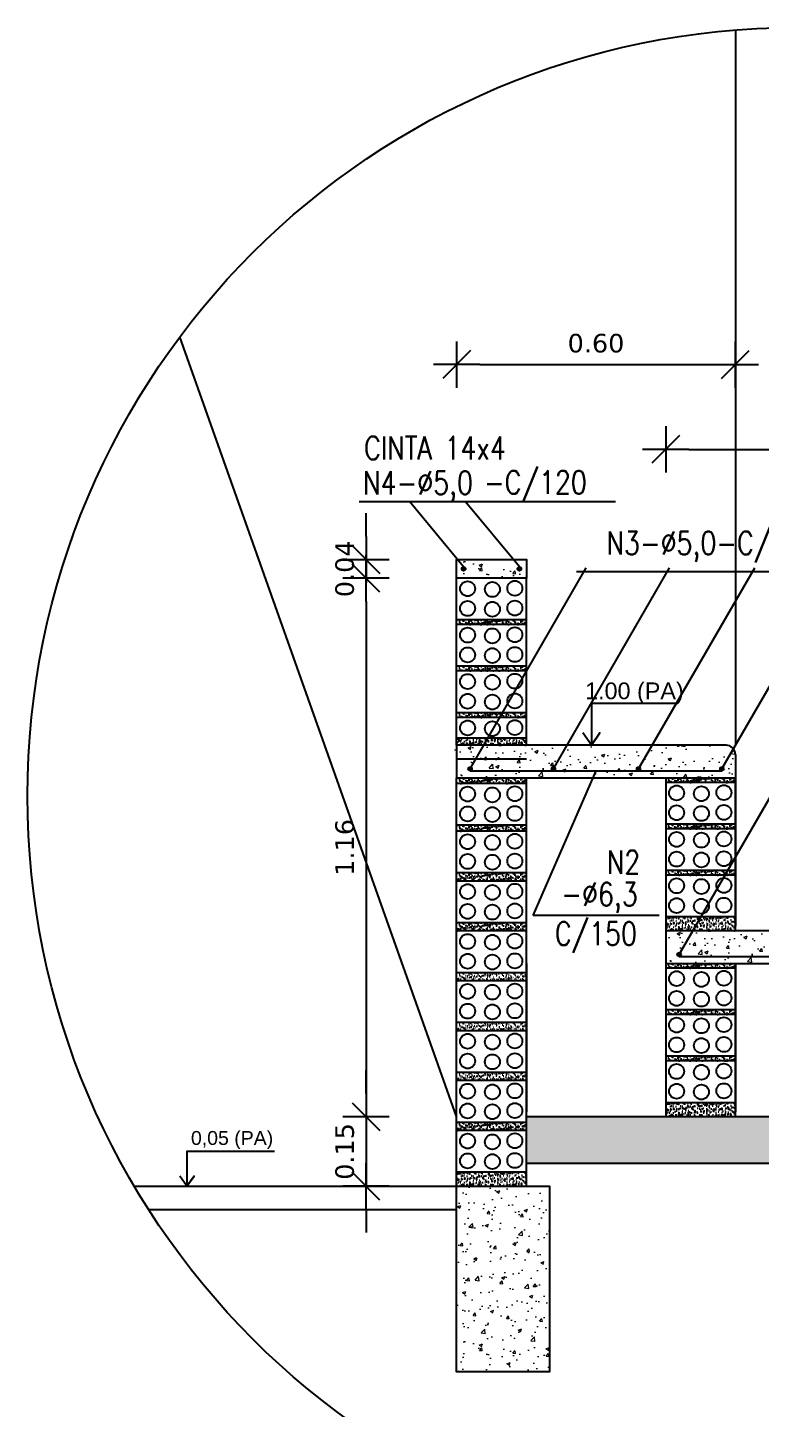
# Model space of a CAD drawing. Extents: x 25 to 1028, y -81 to 176.
# Drawn here: x 860.652 to 862.227, y 152.407 to 155.38 of the extents above; entities that cross this region are included whole.
import ezdxf
from ezdxf.enums import TextEntityAlignment as Align

# ---------------------------------------------------------------- set-up
doc = ezdxf.new("R2010")
doc.units = 0
doc.header["$LTSCALE"] = 0.3
doc.header["$PDSIZE"] = 0.1
doc.layers.get('0').update_dxf_attribs({"linetype": 'CONTINUOUS'})
doc.layers.get('Defpoints').update_dxf_attribs({"linetype": 'CONTINUOUS'})
for name, color, linetype in [('ARQ-CTA-1_025', 1, 'CONTINUOUS'), ('ARQ_REBOCO', 4, 'CONTINUOUS'), ('AÇO', 2, 'CONTINUOUS'), ('Blocos', 5, 'CONTINUOUS'), ('FORMA', 6, 'CONTINUOUS'), ('HACHURA', 1, 'CONTINUOUS'), ('Nivel', 2, 'CONTINUOUS'), ('PAREDE', 4, 'CONTINUOUS'), ('texto2', 3, 'CONTINUOUS'), ('VISTA2', 3, 'CONTINUOUS')]:
    doc.layers.add(name, color=color, linetype=linetype)
doc.layers.add('futsal', color=8, linetype='CONTINUOUS', lineweight=5)
doc.layers.add('HAT', color=8, linetype='CONTINUOUS', lineweight=15)
doc.styles.add('Arial', font='arial.ttf')
doc.styles.add('dls1', font='romans.shx')
doc.styles.add('FNDE Texto Cota 0025', font='verdana.ttf', dxfattribs={"height": 0.04})
doc.dimstyles.new('FNDE 1-0025', dxfattribs={"dimscale": 5, "dimtxt": 0.04, "dimasz": 0.01, "dimexe": 0.15, "dimexo": 0.15, "dimgap": 0.005, "dimtad": 1, "dimzin": 1, "dimdsep": 46, "dimtxsty": 'FNDE Texto Cota 0025', "dimblk": 'tic', "dimcen": 0.015, "dimdle": 0.15, "dimse1": 1, "dimse2": 1, "dimclrd": 251, "dimclre": 251, "dimclrt": 256, "dimaunit": 1, "dimadec": 3, "dimazin": 0, "dimtfac": 1, "dimtix": 1, "dimtmove": 2, "dimatfit": 3, "dimfxl": 0.15, "dimtvp": 1, "dimtolj": 1, "dimtzin": 0, "dimarcsym": 0})

# ---------------------------------------------------------------- blocks, each defined once
blk = doc.blocks.new('tic')
blk.add_line((-0.6, -0.6), (0.6, 0.6))
at = {"color": 251}
for p, q in [((0, -1), (0, 1)), ((-1, 0), (1, 0))]:
    blk.add_line(p, q, dxfattribs=at)
blk = doc.blocks.new('*D1097')
at = {"layer": 'ARQ-CTA-1_025', "color": 251, "lineweight": -2}
blk.add_line((861.3801, 154.1436), (861.3801, 153.0836), dxfattribs=at)
at = {"layer": 'Defpoints', "color": 0}
for p in [(861.5751, 154.1936), (861.3801, 153.0336), (861.5514, 153.0336)]:
    blk.add_point(p, dxfattribs=at)
at = {"layer": 'ARQ-CTA-1_025', "color": 251, "lineweight": -2, "xscale": 0.05, "yscale": 0.05, "zscale": 0.05}
for p, rotation in [((861.3801, 154.1936), 90), ((861.3801, 153.0336), 270)]:
    blk.add_blockref('tic', p, dxfattribs=dict(at, rotation=rotation))
at = {"layer": 'ARQ-CTA-1_025', "insert": (861.3343, 153.6136), "char_height": 0.04, "attachment_point": 5, "rotation": 90, "style": 'FNDE Texto Cota 0025'}
blk.add_mtext('\\A1;1.16', dxfattribs=at)
blk = doc.blocks.new('*D1105')
at = {"layer": 'ARQ-CTA-1_025', "color": 251, "lineweight": -2}
blk.add_line((863.4249, 153.7136), (863.4249, 153.4836), dxfattribs=at)
at = {"layer": 'Defpoints', "color": 0}
for p in [(862.1751, 153.7636), (862.9551, 153.4336), (863.4249, 153.4336)]:
    blk.add_point(p, dxfattribs=at)
at = {"layer": 'ARQ-CTA-1_025', "color": 251, "lineweight": -2, "xscale": 0.05, "yscale": 0.05, "zscale": 0.05}
for p, rotation in [((863.4249, 153.7636), 90), ((863.4249, 153.4336), 270)]:
    blk.add_blockref('tic', p, dxfattribs=dict(at, rotation=rotation))
at = {"layer": 'ARQ-CTA-1_025', "insert": (863.3791, 153.5986), "char_height": 0.04, "attachment_point": 5, "rotation": 90, "style": 'FNDE Texto Cota 0025'}
blk.add_mtext('\\A1;0.33', dxfattribs=at)
blk = doc.blocks.new('*D1106')
at = {"layer": 'ARQ-CTA-1_025', "color": 251, "lineweight": -2}
for p, q in [((863.4249, 153.8836), (863.4249, 153.9336)), ((863.4249, 153.7636), (863.4249, 153.8336)), ((863.4249, 153.7136), (863.4249, 153.6636))]:
    blk.add_line(p, q, dxfattribs=at)
at = {"layer": 'Defpoints', "color": 0}
for p in [(862.1551, 153.8336), (863.4249, 153.8336), (862.1751, 153.7636)]:
    blk.add_point(p, dxfattribs=at)
at = {"layer": 'ARQ-CTA-1_025', "color": 251, "lineweight": -2, "xscale": 0.05, "yscale": 0.05, "zscale": 0.05}
for p, rotation in [((863.4249, 153.8336), 270), ((863.4249, 153.7636), 90)]:
    blk.add_blockref('tic', p, dxfattribs=dict(at, rotation=rotation))
at = {"layer": 'ARQ-CTA-1_025', "insert": (863.3791, 153.7986), "char_height": 0.04, "attachment_point": 5, "rotation": 90, "style": 'FNDE Texto Cota 0025'}
blk.add_mtext('\\A1;0.07', dxfattribs=at)
blk = doc.blocks.new('*D1107')
at = {"layer": 'ARQ-CTA-1_025', "color": 251, "lineweight": -2}
for p, q in [((861.3801, 153.0836), (861.3801, 153.1336)), ((861.3801, 153.0336), (861.3801, 152.8836)), ((861.3801, 152.8336), (861.3801, 152.7836))]:
    blk.add_line(p, q, dxfattribs=at)
at = {"layer": 'Defpoints', "color": 0}
for p in [(861.5514, 153.0336), (861.3801, 152.8836), (861.5751, 152.8836)]:
    blk.add_point(p, dxfattribs=at)
at = {"layer": 'ARQ-CTA-1_025', "color": 251, "lineweight": -2, "xscale": 0.05, "yscale": 0.05, "zscale": 0.05}
for p, rotation in [((861.3801, 153.0336), 270), ((861.3801, 152.8836), 90)]:
    blk.add_blockref('tic', p, dxfattribs=dict(at, rotation=rotation))
at = {"layer": 'ARQ-CTA-1_025', "insert": (861.3343, 152.9586), "char_height": 0.04, "attachment_point": 5, "rotation": 90, "style": 'FNDE Texto Cota 0025'}
blk.add_mtext('\\A1;0.15', dxfattribs=at)
blk = doc.blocks.new('*D1108')
at = {"layer": 'ARQ-CTA-1_025', "color": 251, "lineweight": -2}
for p, q in [((861.3801, 154.2836), (861.3801, 154.3336)), ((861.3801, 154.1936), (861.3801, 154.2336)), ((861.3801, 154.1436), (861.3801, 154.0936))]:
    blk.add_line(p, q, dxfattribs=at)
at = {"layer": 'Defpoints', "color": 0}
for p in [(861.3801, 154.2336), (861.5751, 154.2336), (861.5751, 154.1936)]:
    blk.add_point(p, dxfattribs=at)
at = {"layer": 'ARQ-CTA-1_025', "color": 251, "lineweight": -2, "xscale": 0.05, "yscale": 0.05, "zscale": 0.05}
for p, rotation in [((861.3801, 154.2336), 270), ((861.3801, 154.1936), 90)]:
    blk.add_blockref('tic', p, dxfattribs=dict(at, rotation=rotation))
at = {"layer": 'ARQ-CTA-1_025', "insert": (861.3343, 154.2136), "char_height": 0.04, "attachment_point": 5, "rotation": 90, "style": 'FNDE Texto Cota 0025'}
blk.add_mtext('\\A1;0.04', dxfattribs=at)
blk = doc.blocks.new('*D1109')
at = {"layer": 'ARQ-CTA-1_025', "color": 251, "lineweight": -2}
blk.add_line((863.4249, 153.0836), (863.4249, 153.3136), dxfattribs=at)
at = {"layer": 'Defpoints', "color": 0}
for p in [(861.7204, 153.3636), (863.4249, 153.3636), (863.264, 153.0336)]:
    blk.add_point(p, dxfattribs=at)
at = {"layer": 'ARQ-CTA-1_025', "color": 251, "lineweight": -2, "xscale": 0.05, "yscale": 0.05, "zscale": 0.05}
for p, rotation in [((863.4249, 153.3636), 90), ((863.4249, 153.0336), 270)]:
    blk.add_blockref('tic', p, dxfattribs=dict(at, rotation=rotation))
at = {"layer": 'ARQ-CTA-1_025', "insert": (863.3791, 153.1986), "char_height": 0.04, "attachment_point": 5, "rotation": 90, "style": 'FNDE Texto Cota 0025'}
blk.add_mtext('\\A1;0.33', dxfattribs=at)
blk = doc.blocks.new('*D1110')
at = {"layer": 'ARQ-CTA-1_025', "color": 251, "lineweight": -2}
for p, q in [((863.4249, 153.4836), (863.4249, 153.5336)), ((863.4249, 153.3636), (863.4249, 153.4336)), ((863.4249, 153.3136), (863.4249, 153.2636))]:
    blk.add_line(p, q, dxfattribs=at)
at = {"layer": 'Defpoints', "color": 0}
for p in [(861.7204, 153.4336), (863.4249, 153.4336), (861.7204, 153.3636)]:
    blk.add_point(p, dxfattribs=at)
at = {"layer": 'ARQ-CTA-1_025', "color": 251, "lineweight": -2, "xscale": 0.05, "yscale": 0.05, "zscale": 0.05}
for p, rotation in [((863.4249, 153.4336), 270), ((863.4249, 153.3636), 90)]:
    blk.add_blockref('tic', p, dxfattribs=dict(at, rotation=rotation))
at = {"layer": 'ARQ-CTA-1_025', "insert": (863.3791, 153.3986), "char_height": 0.04, "attachment_point": 5, "rotation": 90, "style": 'FNDE Texto Cota 0025'}
blk.add_mtext('\\A1;0.07', dxfattribs=at)
blk = doc.blocks.new('*D1118')
at = {"layer": 'ARQ-CTA-1_025', "color": 251, "lineweight": -2}
blk.add_line((861.6251, 154.6536), (862.1251, 154.6536), dxfattribs=at)
at = {"layer": 'Defpoints', "color": 0}
for p in [(862.1751, 154.6536), (861.5751, 153.8336), (862.1751, 153.8336)]:
    blk.add_point(p, dxfattribs=at)
at = {"layer": 'ARQ-CTA-1_025', "color": 251, "lineweight": -2, "xscale": 0.05, "yscale": 0.05, "zscale": 0.05, "rotation": 180}
blk.add_blockref('tic', (861.5751, 154.6536), dxfattribs=at)
at = {"layer": 'ARQ-CTA-1_025', "color": 251, "lineweight": -2, "xscale": 0.05, "yscale": 0.05, "zscale": 0.05}
blk.add_blockref('tic', (862.1751, 154.6536), dxfattribs=at)
at = {"layer": 'ARQ-CTA-1_025', "insert": (861.8751, 154.6994), "char_height": 0.04, "attachment_point": 5, "style": 'FNDE Texto Cota 0025'}
blk.add_mtext('\\A1;0.60', dxfattribs=at)
blk = doc.blocks.new('*D1119')
at = {"layer": 'ARQ-CTA-1_025', "color": 251, "lineweight": -2}
blk.add_line((862.0751, 154.4709), (862.9251, 154.4709), dxfattribs=at)
at = {"layer": 'Defpoints', "color": 0}
for p in [(862.9751, 154.4709), (862.0251, 153.8742), (862.9751, 153.8642)]:
    blk.add_point(p, dxfattribs=at)
at = {"layer": 'ARQ-CTA-1_025', "color": 251, "lineweight": -2, "xscale": 0.05, "yscale": 0.05, "zscale": 0.05, "rotation": 180}
blk.add_blockref('tic', (862.0251, 154.4709), dxfattribs=at)
at = {"layer": 'ARQ-CTA-1_025', "color": 251, "lineweight": -2, "xscale": 0.05, "yscale": 0.05, "zscale": 0.05}
blk.add_blockref('tic', (862.9751, 154.4709), dxfattribs=at)
at = {"layer": 'ARQ-CTA-1_025', "insert": (862.5001, 154.5168), "char_height": 0.04, "attachment_point": 5, "style": 'FNDE Texto Cota 0025'}
blk.add_mtext('\\A1;0.95', dxfattribs=at)

msp = doc.modelspace()

# ---------------------------------------------------------------- hatches: boundary and pattern name
at = {"layer": 'AÇO'}
for points in [[(861.58614984, 154.21361653, 1), (861.59414984, 154.21361653, 1)], [(861.71414984, 154.21361653, -1), (861.70614984, 154.21361653, -1)], [(861.60014984, 153.78270333, 1), (861.60814984, 153.78270333, 1)], [(861.77948317, 153.78270333, 1), (861.78748317, 153.78270333, 1)], [(861.96281651, 153.78259292, 1), (861.97081651, 153.78259292, 1)], [(862.14214984, 153.78270333, 1), (862.15014984, 153.78270333, 1)], [(862.05014984, 153.38270333, 1), (862.05814984, 153.38270333, 1)]]:
    msp.add_hatch(color=3, dxfattribs=at).paths.add_polyline_path(points)
at = {"layer": 'FORMA'}
h = msp.add_hatch(dxfattribs=at)
h.set_pattern_fill('AR-SAND', color=1, scale=0.005, style=0)
h.set_pattern_definition([(37.5, (913.6180086, 116.175302), (-0.0003149668, 0.0096341188), [0, -0.0076, 0, -0.0085, 0, -0.008125]), (7.5, (913.618009, 116.175302), (0.0088488835, 0.0141107303), [0, -0.0041, 0, -0.00685, 0, -0.002625]), (327.5, (913.611859, 116.175302), (0.0155707093, 2.82953e-05), [0, -0.0025, 0, -0.009, 0, -0.01175]), (317.5, (913.611859, 116.175302), (0.015030633, 0.0043883778), [0, -0.00125, 0, -0.0059, 0, -0.00675])])
h.paths.add_polyline_path([(861.72514984, 154.10361653), (861.57514984, 154.10361653), (861.57514984, 154.09361653), (861.72514984, 154.09361653)])
h = msp.add_hatch(dxfattribs=at)
h.set_pattern_fill('AR-SAND', color=1, scale=0.005, style=0)
h.set_pattern_definition([(37.5, (913.6180086, 116.075302), (-0.0003149668, 0.0096341188), [0, -0.0076, 0, -0.0085, 0, -0.008125]), (7.5, (913.618009, 116.075302), (0.0088488835, 0.0141107303), [0, -0.0041, 0, -0.00685, 0, -0.002625]), (327.5, (913.611859, 116.075302), (0.0155707093, 2.82953e-05), [0, -0.0025, 0, -0.009, 0, -0.01175]), (317.5, (913.611859, 116.075302), (0.015030633, 0.0043883778), [0, -0.00125, 0, -0.0059, 0, -0.00675])])
h.paths.add_polyline_path([(861.72514984, 154.00361653), (861.57514984, 154.00361653), (861.57514984, 153.99361653), (861.72514984, 153.99361653)])
h = msp.add_hatch(dxfattribs=at)
h.set_pattern_fill('AR-SAND', color=1, scale=0.005, style=0)
h.set_pattern_definition([(37.5, (913.6180086, 115.975302), (-0.0003149668, 0.0096341188), [0, -0.0076, 0, -0.0085, 0, -0.008125]), (7.5, (913.618009, 115.975302), (0.0088488835, 0.0141107303), [0, -0.0041, 0, -0.00685, 0, -0.002625]), (327.5, (913.611859, 115.975302), (0.0155707093, 2.82953e-05), [0, -0.0025, 0, -0.009, 0, -0.01175]), (317.5, (913.611859, 115.975302), (0.015030633, 0.0043883778), [0, -0.00125, 0, -0.0059, 0, -0.00675])])
h.paths.add_polyline_path([(861.72514984, 153.90361653), (861.57514984, 153.90361653), (861.57514984, 153.89361653), (861.72514984, 153.89361653)])
h = msp.add_hatch(dxfattribs=at)
h.set_pattern_fill('AR-SAND', color=1, scale=0.005, style=0)
h.set_pattern_definition([(37.5, (913.6180086, 116.010302), (-0.0003149668, 0.0096341188), [0, -0.0076, 0, -0.0085, 0, -0.008125]), (7.5, (913.618009, 116.010302), (0.0088488835, 0.0141107303), [0, -0.0041, 0, -0.00685, 0, -0.002625]), (327.5, (913.611859, 116.010302), (0.0155707093, 2.82953e-05), [0, -0.0025, 0, -0.009, 0, -0.01175]), (317.5, (913.611859, 116.010302), (0.015030633, 0.0043883778), [0, -0.00125, 0, -0.0059, 0, -0.00675])])
h.paths.add_polyline_path([(861.72514984, 153.83361653), (861.72514984, 153.84953687), (861.57514984, 153.84953687), (861.57514984, 153.83361653)])
h = msp.add_hatch(dxfattribs=at)
h.set_pattern_fill('AR-SAND', color=1, scale=0.005, style=0)
h.set_pattern_definition([(37.5, (913.6180086, 115.835302), (-0.0003149668, 0.0096341188), [0, -0.0076, 0, -0.0085, 0, -0.008125]), (7.5, (913.618009, 115.835302), (0.0088488835, 0.0141107303), [0, -0.0041, 0, -0.00685, 0, -0.002625]), (327.5, (913.611859, 115.835302), (0.0155707093, 2.82953e-05), [0, -0.0025, 0, -0.009, 0, -0.01175]), (317.5, (913.611859, 115.835302), (0.015030633, 0.0043883778), [0, -0.00125, 0, -0.0059, 0, -0.00675])])
h.paths.add_polyline_path([(861.57514984, 153.76361653), (861.57514984, 153.75111653), (861.72514984, 153.75111653), (861.72514984, 153.76361653)])
h = msp.add_hatch(dxfattribs=at)
h.set_pattern_fill('AR-SAND', color=1, scale=0.005, style=0)
h.set_pattern_definition([(37.5, (914.0680086, 115.835302), (-0.0003149668, 0.0096341188), [0, -0.0076, 0, -0.0085, 0, -0.008125]), (7.5, (914.068009, 115.835302), (0.0088488835, 0.0141107303), [0, -0.0041, 0, -0.00685, 0, -0.002625]), (327.5, (914.061859, 115.835302), (0.0155707093, 2.82953e-05), [0, -0.0025, 0, -0.009, 0, -0.01175]), (317.5, (914.061859, 115.835302), (0.015030633, 0.0043883778), [0, -0.00125, 0, -0.0059, 0, -0.00675])])
h.paths.add_polyline_path([(862.17514984, 153.76361653), (862.02514984, 153.76361653), (862.02514984, 153.75361653), (862.17514984, 153.75361653)])
h = msp.add_hatch(dxfattribs=at)
h.set_pattern_fill('AR-SAND', color=1, scale=0.005, style=0)
h.set_pattern_definition([(37.5, (913.6180086, 115.732802), (-0.0003149668, 0.0096341188), [0, -0.0076, 0, -0.0085, 0, -0.008125]), (7.5, (913.618009, 115.732802), (0.0088488835, 0.0141107303), [0, -0.0041, 0, -0.00685, 0, -0.002625]), (327.5, (913.611859, 115.732802), (0.0155707093, 2.82953e-05), [0, -0.0025, 0, -0.009, 0, -0.01175]), (317.5, (913.611859, 115.732802), (0.015030633, 0.0043883778), [0, -0.00125, 0, -0.0059, 0, -0.00675])])
h.paths.add_polyline_path([(861.57514984, 153.66111653), (861.57514984, 153.64861653), (861.72514984, 153.64861653), (861.72514984, 153.66111653)])
h = msp.add_hatch(dxfattribs=at)
h.set_pattern_fill('AR-SAND', color=1, scale=0.005, style=0)
h.set_pattern_definition([(37.5, (914.0680086, 115.735302), (-0.0003149668, 0.0096341188), [0, -0.0076, 0, -0.0085, 0, -0.008125]), (7.5, (914.068009, 115.735302), (0.0088488835, 0.0141107303), [0, -0.0041, 0, -0.00685, 0, -0.002625]), (327.5, (914.061859, 115.735302), (0.0155707093, 2.82953e-05), [0, -0.0025, 0, -0.009, 0, -0.01175]), (317.5, (914.061859, 115.735302), (0.015030633, 0.0043883778), [0, -0.00125, 0, -0.0059, 0, -0.00675])])
h.paths.add_polyline_path([(862.17514984, 153.66361653), (862.02514984, 153.66361653), (862.02514984, 153.65361653), (862.17514984, 153.65361653)])
h = msp.add_hatch(dxfattribs=at)
h.set_pattern_fill('AR-SAND', color=1, scale=0.005, style=0)
h.set_pattern_definition([(37.5, (913.6180086, 115.630302), (-0.0003149668, 0.0096341188), [0, -0.0076, 0, -0.0085, 0, -0.008125]), (7.5, (913.618009, 115.630302), (0.0088488835, 0.0141107303), [0, -0.0041, 0, -0.00685, 0, -0.002625]), (327.5, (913.611859, 115.630302), (0.0155707093, 2.82953e-05), [0, -0.0025, 0, -0.009, 0, -0.01175]), (317.5, (913.611859, 115.630302), (0.015030633, 0.0043883778), [0, -0.00125, 0, -0.0059, 0, -0.00675])])
h.paths.add_polyline_path([(861.57514984, 153.55861653), (861.57514984, 153.54111653), (861.72514984, 153.54111653), (861.72514984, 153.55861653)])
h = msp.add_hatch(dxfattribs=at)
h.set_pattern_fill('AR-SAND', color=1, scale=0.005, style=0)
h.set_pattern_definition([(37.5, (914.0680086, 115.635302), (-0.0003149668, 0.0096341188), [0, -0.0076, 0, -0.0085, 0, -0.008125]), (7.5, (914.068009, 115.635302), (0.0088488835, 0.0141107303), [0, -0.0041, 0, -0.00685, 0, -0.002625]), (327.5, (914.061859, 115.635302), (0.0155707093, 2.82953e-05), [0, -0.0025, 0, -0.009, 0, -0.01175]), (317.5, (914.061859, 115.635302), (0.015030633, 0.0043883778), [0, -0.00125, 0, -0.0059, 0, -0.00675])])
h.paths.add_polyline_path([(862.02514984, 153.56361653), (862.02514984, 153.55361653), (862.17514984, 153.55361653), (862.17514984, 153.56361653)])
h = msp.add_hatch(dxfattribs=at)
h.set_pattern_fill('AR-SAND', color=1, scale=0.005, style=0)
h.set_pattern_definition([(37.5, (913.6180086, 115.522802), (-0.0003149668, 0.0096341188), [0, -0.0076, 0, -0.0085, 0, -0.008125]), (7.5, (913.618009, 115.522802), (0.0088488835, 0.0141107303), [0, -0.0041, 0, -0.00685, 0, -0.002625]), (327.5, (913.611859, 115.522802), (0.0155707093, 2.82953e-05), [0, -0.0025, 0, -0.009, 0, -0.01175]), (317.5, (913.611859, 115.522802), (0.015030633, 0.0043883778), [0, -0.00125, 0, -0.0059, 0, -0.00675])])
h.paths.add_polyline_path([(861.57514984, 153.45111653), (861.57514984, 153.43361653), (861.72514984, 153.43361653), (861.72514984, 153.45111653)])
h = msp.add_hatch(dxfattribs=at)
h.set_pattern_fill('AR-SAND', color=1, scale=0.005, style=0)
h.set_pattern_definition([(37.5, (914.0680086, 115.610302), (-0.0003149668, 0.0096341188), [0, -0.0076, 0, -0.0085, 0, -0.008125]), (7.5, (914.068009, 115.610302), (0.0088488835, 0.0141107303), [0, -0.0041, 0, -0.00685, 0, -0.002625]), (327.5, (914.061859, 115.610302), (0.0155707093, 2.82953e-05), [0, -0.0025, 0, -0.009, 0, -0.01175]), (317.5, (914.061859, 115.610302), (0.015030633, 0.0043883778), [0, -0.00125, 0, -0.0059, 0, -0.00675])])
h.paths.add_polyline_path([(862.17514984, 153.43361653), (862.17514984, 153.46361653), (862.02514984, 153.46361653), (862.02514984, 153.43361653)])
h = msp.add_hatch(dxfattribs=at)
h.set_pattern_fill('AR-SAND', color=1, scale=0.005, style=0)
h.set_pattern_definition([(37.5, (914.0680086, 115.435302), (-0.0003149668, 0.0096341188), [0, -0.0076, 0, -0.0085, 0, -0.008125]), (7.5, (914.068009, 115.435302), (0.0088488835, 0.0141107303), [0, -0.0041, 0, -0.00685, 0, -0.002625]), (327.5, (914.061859, 115.435302), (0.0155707093, 2.82953e-05), [0, -0.0025, 0, -0.009, 0, -0.01175]), (317.5, (914.061859, 115.435302), (0.015030633, 0.0043883778), [0, -0.00125, 0, -0.0059, 0, -0.00675])])
h.paths.add_polyline_path([(862.17514984, 153.36361653), (862.02514984, 153.36361653), (862.02514984, 153.35361653), (862.17514984, 153.35361653)])
h = msp.add_hatch(dxfattribs=at)
h.set_pattern_fill('AR-SAND', color=1, scale=0.005, style=0)
h.set_pattern_definition([(37.5, (913.6180086, 115.415302), (-0.0003149668, 0.0096341188), [0, -0.0076, 0, -0.0085, 0, -0.008125]), (7.5, (913.618009, 115.415302), (0.0088488835, 0.0141107303), [0, -0.0041, 0, -0.00685, 0, -0.002625]), (327.5, (913.611859, 115.415302), (0.0155707093, 2.82953e-05), [0, -0.0025, 0, -0.009, 0, -0.01175]), (317.5, (913.611859, 115.415302), (0.015030633, 0.0043883778), [0, -0.00125, 0, -0.0059, 0, -0.00675])])
h.paths.add_polyline_path([(861.57514984, 153.34361653), (861.57514984, 153.32611653), (861.72514984, 153.32611653), (861.72514984, 153.34361653)])
h = msp.add_hatch(dxfattribs=at)
h.set_pattern_fill('AR-SAND', color=1, scale=0.005, style=0)
h.set_pattern_definition([(37.5, (914.0680086, 115.335302), (-0.0003149668, 0.0096341188), [0, -0.0076, 0, -0.0085, 0, -0.008125]), (7.5, (914.068009, 115.335302), (0.0088488835, 0.0141107303), [0, -0.0041, 0, -0.00685, 0, -0.002625]), (327.5, (914.061859, 115.335302), (0.0155707093, 2.82953e-05), [0, -0.0025, 0, -0.009, 0, -0.01175]), (317.5, (914.061859, 115.335302), (0.015030633, 0.0043883778), [0, -0.00125, 0, -0.0059, 0, -0.00675])])
h.paths.add_polyline_path([(862.17514984, 153.26361653), (862.02514984, 153.26361653), (862.02514984, 153.25361653), (862.17514984, 153.25361653)])
h = msp.add_hatch(dxfattribs=at)
h.set_pattern_fill('AR-SAND', color=1, scale=0.005, style=0)
h.set_pattern_definition([(37.5, (913.6180086, 115.307802), (-0.0003149668, 0.0096341188), [0, -0.0076, 0, -0.0085, 0, -0.008125]), (7.5, (913.618009, 115.307802), (0.0088488835, 0.0141107303), [0, -0.0041, 0, -0.00685, 0, -0.002625]), (327.5, (913.611859, 115.307802), (0.0155707093, 2.82953e-05), [0, -0.0025, 0, -0.009, 0, -0.01175]), (317.5, (913.611859, 115.307802), (0.015030633, 0.0043883778), [0, -0.00125, 0, -0.0059, 0, -0.00675])])
h.paths.add_polyline_path([(861.57514984, 153.23611653), (861.57514984, 153.21861653), (861.72514984, 153.21861653), (861.72514984, 153.23611653)])
h = msp.add_hatch(dxfattribs=at)
h.set_pattern_fill('AR-SAND', color=1, scale=0.005, style=0)
h.set_pattern_definition([(37.5, (914.0680086, 115.235302), (-0.0003149668, 0.0096341188), [0, -0.0076, 0, -0.0085, 0, -0.008125]), (7.5, (914.068009, 115.235302), (0.0088488835, 0.0141107303), [0, -0.0041, 0, -0.00685, 0, -0.002625]), (327.5, (914.061859, 115.235302), (0.0155707093, 2.82953e-05), [0, -0.0025, 0, -0.009, 0, -0.01175]), (317.5, (914.061859, 115.235302), (0.015030633, 0.0043883778), [0, -0.00125, 0, -0.0059, 0, -0.00675])])
h.paths.add_polyline_path([(862.02514984, 153.16361653), (862.02514984, 153.15361653), (862.17514984, 153.15361653), (862.17514984, 153.16361653)])
h = msp.add_hatch(dxfattribs=at)
h.set_pattern_fill('AR-SAND', color=1, scale=0.005, style=0)
h.set_pattern_definition([(37.5, (913.6180086, 115.200302), (-0.0003149668, 0.0096341188), [0, -0.0076, 0, -0.0085, 0, -0.008125]), (7.5, (913.618009, 115.200302), (0.0088488835, 0.0141107303), [0, -0.0041, 0, -0.00685, 0, -0.002625]), (327.5, (913.611859, 115.200302), (0.0155707093, 2.82953e-05), [0, -0.0025, 0, -0.009, 0, -0.01175]), (317.5, (913.611859, 115.200302), (0.015030633, 0.0043883778), [0, -0.00125, 0, -0.0059, 0, -0.00675])])
h.paths.add_polyline_path([(861.57514984, 153.12861653), (861.57514984, 153.11111653), (861.72514984, 153.11111653), (861.72514984, 153.12861653)])
h = msp.add_hatch(dxfattribs=at)
h.set_pattern_fill('AR-SAND', color=1, scale=0.005, style=0)
h.set_pattern_definition([(37.5, (914.0680086, 115.210302), (-0.0003149668, 0.0096341188), [0, -0.0076, 0, -0.0085, 0, -0.008125]), (7.5, (914.068009, 115.210302), (0.0088488835, 0.0141107303), [0, -0.0041, 0, -0.00685, 0, -0.002625]), (327.5, (914.061859, 115.210302), (0.0155707093, 2.82953e-05), [0, -0.0025, 0, -0.009, 0, -0.01175]), (317.5, (914.061859, 115.210302), (0.015030633, 0.0043883778), [0, -0.00125, 0, -0.0059, 0, -0.00675])])
h.paths.add_polyline_path([(862.17514984, 153.03361653), (862.17514984, 153.06361653), (862.02514984, 153.06361653), (862.02514984, 153.03361653)])
h = msp.add_hatch(dxfattribs=at)
h.set_pattern_fill('AR-SAND', color=1, scale=0.005, style=0)
h.set_pattern_definition([(37.5, (913.6180086, 115.092802), (-0.0003149668, 0.0096341188), [0, -0.0076, 0, -0.0085, 0, -0.008125]), (7.5, (913.618009, 115.092802), (0.0088488835, 0.0141107303), [0, -0.0041, 0, -0.00685, 0, -0.002625]), (327.5, (913.611859, 115.092802), (0.0155707093, 2.82953e-05), [0, -0.0025, 0, -0.009, 0, -0.01175]), (317.5, (913.611859, 115.092802), (0.015030633, 0.0043883778), [0, -0.00125, 0, -0.0059, 0, -0.00675])])
h.paths.add_polyline_path([(861.57514984, 153.02111653), (861.57514984, 153.00361653), (861.72514984, 153.00361653), (861.72514984, 153.02111653)])
h = msp.add_hatch(dxfattribs=at)
h.set_pattern_fill('AR-SAND', color=1, scale=0.005, style=0)
h.set_pattern_definition([(37.5, (913.6180086, 115.060302), (-0.0003149668, 0.0096341188), [0, -0.0076, 0, -0.0085, 0, -0.008125]), (7.5, (913.618009, 115.060302), (0.0088488835, 0.0141107303), [0, -0.0041, 0, -0.00685, 0, -0.002625]), (327.5, (913.611859, 115.060302), (0.0155707093, 2.82953e-05), [0, -0.0025, 0, -0.009, 0, -0.01175]), (317.5, (913.611859, 115.060302), (0.015030633, 0.0043883778), [0, -0.00125, 0, -0.0059, 0, -0.00675])])
h.paths.add_polyline_path([(861.72514984, 152.88361653), (861.72514984, 152.91361653), (861.57514984, 152.91361653), (861.57514984, 152.88361653)])
at = {"layer": 'futsal'}
h = msp.add_hatch(dxfattribs=at)
h.set_pattern_fill('AR-CONC', color=256, scale=0.0009, style=0)
h.set_pattern_definition([(50, (-360.87684, -1182.72475), (0.163966202, -0.014345177), [0.017145, -0.188595]), (355, (-360.87684, -1182.72475), (-0.031718543, 0.171950979), [0.013716, -0.150876]), (100.451, (-360.86318, -1182.72594), (0.132248251, 0.157605019), [0.014571, -0.160281]), (46.1842, (-360.87684, -1182.67903), (0.243971137, -0.037838095), [0.0257175, -0.2828925]), (96.6356, (-360.8565, -1182.68218), (0.21366381, 0.222683), [0.0218565, -0.2404215]), (351.184, (-360.87684, -1182.67903), (0.213664145, 0.222682606), [0.020574, -0.226314]), (21, (-360.85398, -1182.69046), (0.136453392, -0.092038967), [0.017145, -0.188595]), (326, (-360.85398, -1182.69046), (0.055621826, 0.16576917), [0.013716, -0.150876]), (71.4514, (-360.84261, -1182.69813), (0.192074842, 0.073730572), [0.014571, -0.160281]), (37.5, (-360.87684, -1182.724747), (0.002779743, 0.076099535), [0, -0.1490472, 0, -0.153162, 0, -0.1514475]), (7.5, (-360.87684, -1182.72475), (0.0601376963, 0.0901625173), [0, -0.0873252, 0, -0.1456182, 0, -0.0577215]), (327.5, (-360.92782, -1182.724747), (0.1220315357, -0.0051558696), [0, -0.05715, 0, -0.178308, 0, -0.236601]), (317.5, (-360.95068, -1182.72475), (0.133316263, 0.022883842), [0, -0.074295, 0, -0.1184148, 0, -0.168021])])
h.paths.add_polyline_path([(861.62014984, 153.87361653), (861.55514984, 153.87361653), (861.55514984, 153.79361653), (861.62014984, 153.79361653), (861.62014984, 153.80993204), (861.56805149, 153.80993204), (861.56805149, 153.81393204), (861.61269078, 153.81393204, -0.3729442559), (861.60926055, 153.81789126, -1), (861.61726055, 153.81789126, -0.3729442559), (861.61383031, 153.81393204), (861.62014984, 153.81393204)])
at = {"layer": 'HAT'}
h = msp.add_hatch(dxfattribs=at)
h.set_pattern_fill('AR-CONC', color=1, scale=0.01, style=0)
h.set_pattern_definition([(50, (683.39418, 121.55161), (0.071726018, -0.006275213), [0.0075, -0.0825]), (355, (683.39418, 121.55161), (-0.013875133, 0.075219213), [0.006, -0.066]), (100.4514, (683.40016, 121.551084), (0.057850938, 0.068943954), [0.00637402, -0.07011421]), (46.1842, (683.39418, 121.57161), (0.106724105, -0.0165519), [0.01125, -0.12375]), (96.6356, (683.40307, 121.57023), (0.09346627, 0.09741179), [0.00956103, -0.1051713]), (351.1842, (683.39418, 121.57161), (0.093466195, 0.09741186), [0.009, -0.099]), (21, (683.40418, 121.56661), (0.059690705, -0.04026189), [0.0075, -0.0825]), (326, (683.40418, 121.56661), (0.024331533, 0.072515005), [0.006, -0.066]), (71.4514, (683.409155, 121.56325), (0.084022263, 0.03225305), [0.00637402, -0.07011421]), (37.5, (683.39418, 121.551607), (0.0012159855, 0.0332893854), [0, -0.0652, 0, -0.067, 0, -0.06625]), (7.5, (683.39418, 121.551607), (0.026306954, 0.039441171), [0, -0.0382, 0, -0.0637, 0, -0.02525]), (327.5, (683.37188, 121.551607), (0.0533822436, -0.002255487), [0, -0.025, 0, -0.078, 0, -0.1035]), (317.5, (683.36188, 121.551607), (0.058318617, 0.010010498), [0, -0.0325, 0, -0.0518, 0, -0.0735])])
h.paths.add_polyline_path([(861.72514984, 154.23361653), (861.57514984, 154.23361653), (861.57514984, 154.19361653), (861.72514984, 154.19361653)])
h = msp.add_hatch(dxfattribs=at)
h.set_pattern_fill('AR-CONC', color=1, scale=0.01, style=0)
h.set_pattern_definition([(50, (684.14418, 120.19161), (0.071726018, -0.006275213), [0.0075, -0.0825]), (355, (684.14418, 120.19161), (-0.013875133, 0.075219213), [0.006, -0.066]), (100.4514, (684.15016, 120.191084), (0.057850938, 0.068943954), [0.00637402, -0.07011421]), (46.1842, (684.14418, 120.21161), (0.106724105, -0.0165519), [0.01125, -0.12375]), (96.6356, (684.15307, 120.21023), (0.09346627, 0.09741179), [0.00956103, -0.1051713]), (351.1842, (684.14418, 120.21161), (0.093466195, 0.09741186), [0.009, -0.099]), (21, (684.15418, 120.20661), (0.059690705, -0.04026189), [0.0075, -0.0825]), (326, (684.15418, 120.20661), (0.024331533, 0.072515005), [0.006, -0.066]), (71.4514, (684.159155, 120.20325), (0.084022263, 0.03225305), [0.00637402, -0.07011421]), (37.5, (684.14418, 120.191607), (0.0012159855, 0.0332893854), [0, -0.0652, 0, -0.067, 0, -0.06625]), (7.5, (684.14418, 120.191607), (0.026306954, 0.039441171), [0, -0.0382, 0, -0.0637, 0, -0.02525]), (327.5, (684.12188, 120.191607), (0.0533822436, -0.002255487), [0, -0.025, 0, -0.078, 0, -0.1035]), (317.5, (684.11188, 120.191607), (0.058318617, 0.010010498), [0, -0.0325, 0, -0.0518, 0, -0.0735])])
edge = h.paths.add_edge_path()
edge.add_line((862.17514984, 153.76361653), (862.17514984, 153.81361653))
edge.add_arc((862.15514984, 153.81361653), 0.02, 0, 90)
edge.add_line((862.15514984, 153.83361653), (861.57514984, 153.83361653))
edge.add_line((861.57514984, 153.83361653), (861.57514984, 153.76361653))
edge.add_line((861.57514984, 153.76361653), (862.17514984, 153.76361653))
h = msp.add_hatch(dxfattribs=at)
h.set_pattern_fill('AR-CONC', color=1, scale=0.01, style=0)
h.set_pattern_definition([(50, (684.59418, 119.79161), (0.071726018, -0.006275213), [0.0075, -0.0825]), (355, (684.59418, 119.79161), (-0.013875133, 0.075219213), [0.006, -0.066]), (100.4514, (684.60016, 119.791084), (0.057850938, 0.068943954), [0.00637402, -0.07011421]), (46.1842, (684.59418, 119.81161), (0.106724105, -0.0165519), [0.01125, -0.12375]), (96.6356, (684.60307, 119.81023), (0.09346627, 0.09741179), [0.00956103, -0.1051713]), (351.1842, (684.59418, 119.81161), (0.093466195, 0.09741186), [0.009, -0.099]), (21, (684.60418, 119.80661), (0.059690705, -0.04026189), [0.0075, -0.0825]), (326, (684.60418, 119.80661), (0.024331533, 0.072515005), [0.006, -0.066]), (71.4514, (684.609155, 119.80325), (0.084022263, 0.03225305), [0.00637402, -0.07011421]), (37.5, (684.59418, 119.791607), (0.0012159855, 0.0332893854), [0, -0.0652, 0, -0.067, 0, -0.06625]), (7.5, (684.59418, 119.791607), (0.026306954, 0.039441171), [0, -0.0382, 0, -0.0637, 0, -0.02525]), (327.5, (684.57188, 119.791607), (0.0533822436, -0.002255487), [0, -0.025, 0, -0.078, 0, -0.1035]), (317.5, (684.56188, 119.791607), (0.058318617, 0.010010498), [0, -0.0325, 0, -0.0518, 0, -0.0735])])
h.paths.add_polyline_path([(862.02514984, 153.43361653), (862.02514984, 153.36361653), (862.97514984, 153.36361653), (862.97514984, 153.43361653)])
h = msp.add_hatch(dxfattribs=at)
h.set_pattern_fill('AR-CONC', color=1, scale=0.01, style=0)
h.set_pattern_definition([(50, (684.29418, 119.39161), (0.071726018, -0.006275213), [0.0075, -0.0825]), (355, (684.29418, 119.39161), (-0.013875133, 0.075219213), [0.006, -0.066]), (100.4514, (684.30016, 119.391084), (0.057850938, 0.068943954), [0.00637402, -0.07011421]), (46.1842, (684.29418, 119.41161), (0.106724105, -0.0165519), [0.01125, -0.12375]), (96.6356, (684.30307, 119.41023), (0.09346627, 0.09741179), [0.00956103, -0.1051713]), (351.1842, (684.29418, 119.41161), (0.093466195, 0.09741186), [0.009, -0.099]), (21, (684.30418, 119.40661), (0.059690705, -0.04026189), [0.0075, -0.0825]), (326, (684.30418, 119.40661), (0.024331533, 0.072515005), [0.006, -0.066]), (71.4514, (684.309155, 119.40325), (0.084022263, 0.03225305), [0.00637402, -0.07011421]), (37.5, (684.29418, 119.391607), (0.0012159855, 0.0332893854), [0, -0.0652, 0, -0.067, 0, -0.06625]), (7.5, (684.29418, 119.391607), (0.026306954, 0.039441171), [0, -0.0382, 0, -0.0637, 0, -0.02525]), (327.5, (684.27188, 119.391607), (0.0533822436, -0.002255487), [0, -0.025, 0, -0.078, 0, -0.1035]), (317.5, (684.26188, 119.391607), (0.058318617, 0.010010498), [0, -0.0325, 0, -0.0518, 0, -0.0735])])
edge = h.paths.add_edge_path()
edge.add_arc((862.30653643, 153.72453115), 1.65501587, 331.45235071, 335.32522395)
edge.add_line((863.8104362, 153.03361653), (861.72514984, 153.03361653))
edge.add_line((861.72514984, 153.03361653), (861.72514984, 152.93361653))
edge.add_line((861.72514984, 152.93361653), (863.76033545, 152.93361653))
h = msp.add_hatch(dxfattribs=at)
h.set_pattern_fill('AR-CONC', color=1, scale=0.01, style=0)
h.set_pattern_definition([(50, (683.39418, 119.87161), (0.071726018, -0.006275213), [0.0075, -0.0825]), (355, (683.39418, 119.87161), (-0.013875133, 0.075219213), [0.006, -0.066]), (100.4514, (683.40016, 119.871084), (0.057850938, 0.068943954), [0.00637402, -0.07011421]), (46.1842, (683.39418, 119.89161), (0.106724105, -0.0165519), [0.01125, -0.12375]), (96.6356, (683.40307, 119.89023), (0.09346627, 0.09741179), [0.00956103, -0.1051713]), (351.1842, (683.39418, 119.89161), (0.093466195, 0.09741186), [0.009, -0.099]), (21, (683.40418, 119.88661), (0.059690705, -0.04026189), [0.0075, -0.0825]), (326, (683.40418, 119.88661), (0.024331533, 0.072515005), [0.006, -0.066]), (71.4514, (683.409155, 119.88325), (0.084022263, 0.03225305), [0.00637402, -0.07011421]), (37.5, (683.39418, 119.871607), (0.0012159855, 0.0332893854), [0, -0.0652, 0, -0.067, 0, -0.06625]), (7.5, (683.39418, 119.871607), (0.026306954, 0.039441171), [0, -0.0382, 0, -0.0637, 0, -0.02525]), (327.5, (683.37188, 119.871607), (0.0533822436, -0.002255487), [0, -0.025, 0, -0.078, 0, -0.1035]), (317.5, (683.36188, 119.871607), (0.058318617, 0.010010498), [0, -0.0325, 0, -0.0518, 0, -0.0735])])
h.paths.add_polyline_path([(861.77514984, 152.88361653), (861.57514984, 152.88361653), (861.57514984, 152.48361653), (861.77514984, 152.48361653)])

# ---------------------------------------------------------------- linework, layer by layer
at = {"layer": 'ARQ-CTA-1_025', "color": 253}
for p, q in [((861.36552662, 154.35847973), (861.91674139, 154.35847973)), ((861.59014984, 154.21761653), (861.47369486, 154.35847973)), ((861.71014984, 154.21761653), (861.59369486, 154.35847973)), ((861.60414984, 153.78270333), (861.85414984, 154.21571604)), ((861.78348317, 153.78270333), (862.03348317, 154.21571604)), ((861.83322306, 154.20754242), (862.46190604, 154.20754242)), ((861.96681651, 153.78259292), (862.21681651, 154.21560562)), ((862.14614984, 153.78270333), (862.39614984, 154.21571604)), ((862.05414984, 153.38270333), (862.30414984, 153.81571604)), ((861.74011854, 153.4668524), (861.87514984, 153.77865993)), ((862.01120921, 153.4668524), (861.74011854, 153.4668524))]:
    msp.add_line(p, q, dxfattribs=at)
at = {"layer": 'ARQ_REBOCO', "ltscale": 10}
for p, q in [((861.57514984, 153.83361653), (861.57514984, 154.19361653)), ((861.72514984, 153.83361653), (861.72514984, 154.19361653)), ((861.57514984, 152.88361653), (861.57514984, 153.76361653)), ((861.72514984, 152.88361653), (861.72514984, 153.76361653)), ((862.02514984, 153.76361653), (862.02514984, 153.43361653)), ((862.17514984, 153.76361653), (862.17514984, 153.44361653)), ((862.17514984, 153.43361653), (862.17514984, 153.76361653)), ((862.17514984, 153.43361653), (862.17514984, 153.75361653)), ((861.72514984, 153.36361653), (861.72514984, 153.04361653)), ((862.02514984, 153.36361653), (862.02514984, 153.35361653)), ((862.02514984, 153.36361653), (862.02514984, 153.03361653)), ((862.17514984, 153.36361653), (862.17514984, 153.04361653)), ((862.17514984, 153.03361653), (862.17514984, 153.36361653)), ((861.72514984, 153.03361653), (863.8104362, 153.03361653)), ((861.72514984, 152.93361653), (863.76033545, 152.93361653))]:
    msp.add_line(p, q, dxfattribs=at)
at = {"layer": 'AÇO', "color": 3}
for p, q in [((861.60414984, 153.77870333), (862.14614984, 153.77861653)), ((862.05414984, 153.37861653), (862.94614984, 153.37861653))]:
    msp.add_line(p, q, dxfattribs=at)
for centre in [(861.59014984, 154.21361653), (861.71014984, 154.21361653), (861.60414984, 153.78270333), (861.78348317, 153.78270333), (861.96681651, 153.78259292), (862.14614984, 153.78270333), (862.05414984, 153.38270333)]:
    msp.add_circle(centre, 0.004, dxfattribs=at)
at = {"layer": 'Blocos'}
for p, q in [((862.15514984, 153.83361653), (861.57514984, 153.83361653)), ((862.17514984, 153.81361653), (862.17514984, 153.75361653))]:
    msp.add_line(p, q, dxfattribs=at)
msp.add_lwpolyline([(861.72514984, 154.19361653), (861.57514984, 154.19361653), (861.57514984, 154.23361653), (861.72514984, 154.23361653)], close=True, dxfattribs=at)
for points in [[(861.57514984, 153.83361653), (861.57514984, 153.76361653), (862.17514984, 153.76361653)], [(862.95514984, 153.43361653), (862.02514984, 153.43361653), (862.02514984, 153.36361653), (862.97514984, 153.36361653), (862.97514984, 153.41361653)]]:
    msp.add_lwpolyline(points, dxfattribs=at)
msp.add_arc((862.15514984, 153.81361653), 0.02, 0, 90, dxfattribs=at)
at = {"layer": 'FORMA'}
for p, q in [((861.72514984, 154.19361653), (861.57514984, 154.19361653)), ((861.72514984, 154.10361653), (861.57514984, 154.10361653)), ((861.72514984, 154.09361653), (861.57514984, 154.09361653)), ((861.72514984, 154.00361653), (861.57514984, 154.00361653)), ((861.72514984, 153.99361653), (861.57514984, 153.99361653)), ((861.72514984, 153.90361653), (861.57514984, 153.90361653)), ((861.72514984, 153.89361653), (861.57514984, 153.89361653)), ((861.57514984, 153.84953687), (861.72514984, 153.84953687)), ((861.72514984, 153.80361653), (861.57514984, 153.80361653)), ((861.72514984, 153.75111653), (861.57514984, 153.75111653)), ((862.17514984, 153.75361653), (862.02514984, 153.75361653)), ((861.72514984, 153.66111653), (861.57514984, 153.66111653)), ((861.72514984, 153.64861653), (861.57514984, 153.64861653)), ((862.17514984, 153.66361653), (862.02514984, 153.66361653)), ((862.17514984, 153.65361653), (862.02514984, 153.65361653)), ((861.72514984, 153.55861653), (861.57514984, 153.55861653)), ((862.17514984, 153.56361653), (862.02514984, 153.56361653)), ((862.17514984, 153.55361653), (862.02514984, 153.55361653)), ((861.72514984, 153.54111653), (861.57514984, 153.54111653)), ((861.72514984, 153.45111653), (861.57514984, 153.45111653)), ((862.17514984, 153.46361653), (862.02514984, 153.46361653)), ((861.72514984, 153.43361653), (861.57514984, 153.43361653)), ((862.17514984, 153.35361653), (862.02514984, 153.35361653)), ((861.72514984, 153.34361653), (861.57514984, 153.34361653)), ((861.72514984, 153.32611653), (861.57514984, 153.32611653)), ((862.17514984, 153.26361653), (862.02514984, 153.26361653)), ((861.72514984, 153.23611653), (861.57514984, 153.23611653)), ((862.17514984, 153.25361653), (862.02514984, 153.25361653)), ((861.72514984, 153.21861653), (861.57514984, 153.21861653)), ((862.17514984, 153.16361653), (862.02514984, 153.16361653)), ((862.17514984, 153.15361653), (862.02514984, 153.15361653)), ((861.72514984, 153.12861653), (861.57514984, 153.12861653)), ((861.72514984, 153.11111653), (861.57514984, 153.11111653)), ((862.17514984, 153.06361653), (862.02514984, 153.06361653)), ((861.72514984, 153.02111653), (861.57514984, 153.02111653)), ((861.72514984, 153.00361653), (861.57514984, 153.00361653)), ((861.72514984, 152.91361653), (861.57514984, 152.91361653))]:
    msp.add_line(p, q, dxfattribs=at)
for centre in [(861.5986869, 154.17084316), (861.65200448, 154.16920479), (861.70040237, 154.17166328), (861.5986869, 154.12823058), (861.65200448, 154.12659222), (861.70040237, 154.12905071), (861.5986869, 154.07084316), (861.65200448, 154.06920479), (861.70040237, 154.07166328), (861.5986869, 154.02823058), (861.65200448, 154.02659222), (861.70040237, 154.02905071), (861.5986869, 153.97084316), (861.65200448, 153.96920479), (861.70040237, 153.97166328), (861.5986869, 153.92823058), (861.65200448, 153.92659222), (861.70040237, 153.92905071), (861.5986869, 153.87084316), (861.65200448, 153.86920479), (861.70040237, 153.87166328), (861.5986869, 153.72834316), (861.65200448, 153.72670479), (861.70040237, 153.72916328), (862.0486869, 153.73084316), (862.10200448, 153.72920479), (862.15040237, 153.73166328), (861.5986869, 153.68573058), (861.70040237, 153.68655071), (862.0486869, 153.68823058), (862.10200448, 153.68659222), (862.15040237, 153.68905071), (861.65200448, 153.68409222), (861.70040237, 153.62666328), (862.0486869, 153.63084316), (862.10200448, 153.62920479), (862.15040237, 153.63166328), (861.5986869, 153.62584316), (861.65200448, 153.62420479), (861.5986869, 153.58323058), (861.65200448, 153.58159222), (861.70040237, 153.58405071), (862.0486869, 153.58823058), (862.10200448, 153.58659222), (862.15040237, 153.58905071), (861.5986869, 153.51834316), (861.65200448, 153.51670479), (861.70040237, 153.51916328), (862.0486869, 153.53084316), (862.10200448, 153.52920479), (862.15040237, 153.53166328), (862.0486869, 153.48823058), (862.10200448, 153.48659222), (862.15040237, 153.48905071), (861.5986869, 153.47573058), (861.65200448, 153.47409222), (861.70040237, 153.47655071), (861.5986869, 153.41084316), (861.65200448, 153.40920479), (861.70040237, 153.41166328), (861.5986869, 153.36823058), (861.65200448, 153.36659222), (861.70040237, 153.36905071), (862.0486869, 153.33084316), (862.10200448, 153.32920479), (862.15040237, 153.33166328), (861.5986869, 153.30334316), (861.65200448, 153.30170479), (861.70040237, 153.30416328), (862.0486869, 153.28823058), (862.10200448, 153.28659222), (862.15040237, 153.28905071), (861.5986869, 153.26073058), (861.65200448, 153.25909222), (861.70040237, 153.26155071), (862.0486869, 153.23084316), (862.10200448, 153.22920479), (862.15040237, 153.23166328), (861.5986869, 153.19584316), (861.65200448, 153.19420479), (861.70040237, 153.19666328), (862.0486869, 153.18823058), (862.10200448, 153.18659222), (862.15040237, 153.18905071), (861.5986869, 153.15323058), (861.65200448, 153.15159222), (861.70040237, 153.15405071), (862.0486869, 153.13084316), (862.10200448, 153.12920479), (862.15040237, 153.13166328), (861.5986869, 153.08834316), (861.65200448, 153.08670479), (861.70040237, 153.08916328), (862.0486869, 153.08823058), (862.10200448, 153.08659222), (862.15040237, 153.08905071), (861.5986869, 153.04573058), (861.65200448, 153.04409222), (861.70040237, 153.04655071), (861.5986869, 152.98084316), (861.65200448, 152.97920479), (861.70040237, 152.98166328), (861.5986869, 152.93823058), (861.65200448, 152.93659222), (861.70040237, 152.93905071)]:
    msp.add_circle(centre, 0.01611439, dxfattribs=at)
at = {"layer": 'HACHURA', "color": 40}
msp.add_circle((862.30653643, 153.72453115), 1.65501587, dxfattribs=at)
at = {"layer": 'Nivel'}
for points in [[(862.05060999, 153.923718), (861.86514984, 153.923718), (861.86514984, 153.83361653), (861.88347023, 153.86003944), (861.86514984, 153.83361653), (861.84682945, 153.86003944)], [(861.1828169, 152.95870109), (860.99460319, 152.95870109), (860.99460319, 152.88361653), (861.00987019, 152.90563562), (860.99460319, 152.88361653), (860.9793362, 152.90563562)]]:
    msp.add_lwpolyline(points, dxfattribs=at)
at = {"layer": 'PAREDE', "color": 5}
for p, q in [((860.88107505, 152.88361653), (861.57514984, 152.88361653)), ((860.91177886, 152.83361653), (861.57514984, 152.83361653))]:
    msp.add_line(p, q, dxfattribs=at)
msp.add_lwpolyline([(861.57514984, 152.88361653), (861.77514984, 152.88361653), (861.77514984, 152.48361653), (861.57514984, 152.48361653)], close=True, dxfattribs=at)
at = {"layer": 'VISTA2', "color": 2}
for p, q in [((862.17514984, 155.3743236), (862.17514984, 153.83361653)), ((861.57514984, 153.03361653), (860.97920433, 154.71309933))]:
    msp.add_line(p, q, dxfattribs=at)

# ---------------------------------------------------------------- texts
at = {"layer": 'Nivel', "style": 'Arial'}
for s, height, p in [('1.00 (PA)', 0.036, (861.95779615, 153.93280486)), ('0,05 (PA)', 0.03, (861.09167955, 152.97258971))]:
    msp.add_text(s, height=height, dxfattribs=at).set_placement(p, align=Align.CENTER)
at = {"layer": 'texto2', "style": 'dls1', "width": 0.8}
for s, p in [('CINTA 14x4', (861.37596009, 154.44882005)), ('N4-%%C5,0', (861.37379538, 154.37390636)), ('-C/120', (861.6341374, 154.3748559)), ('N3-%%C5,0-C/180', (861.89774724, 154.24420411)), ('N2', (861.89840415, 153.55688753)), ('-%%C6,3', (861.80044444, 153.48774301)), ('C/150', (861.78674164, 153.40289939))]:
    msp.add_text(s, height=0.05, dxfattribs=at).set_placement(p)

# ---------------------------------------------------------------- dimensions: what is measured, and where the dimension line sits
at = {"layer": 'ARQ-CTA-1_025'}
for base, p1, p2, picture, middle in [((862.17514984, 154.65359805), (861.57514984, 153.83361653), (862.17514984, 153.83361653), '*D1118', (861.87514984, 154.69941739)), ((862.97514984, 154.47094257), (862.02514984, 153.87422146), (862.97514984, 153.86422146), '*D1119', (862.50014984, 154.51676191))]:
    dim = msp.add_linear_dim(base=base, p1=p1, p2=p2, dimstyle='FNDE 1-0025', dxfattribs=at)
    dim.commit()
    dim.dimension.update_dxf_attribs({"geometry": picture, "text_midpoint": middle})
for base, p1, p2, picture, middle in [((861.38011041, 154.23361653), (861.57514984, 154.19361653), (861.57514984, 154.23361653), '*D1108', (861.33429107, 154.21361653)), ((861.38011041, 153.03361653), (861.57514984, 154.19361653), (861.55135673, 153.03361653), '*D1097', (861.33431793, 153.61361653)), ((863.4249411, 153.83361653), (862.17514984, 153.76361653), (862.15514984, 153.83361653), '*D1106', (863.37912176, 153.79861653)), ((863.4249411, 153.43361653), (862.17514984, 153.76361653), (862.95514984, 153.43361653), '*D1105', (863.37910833, 153.59861653)), ((863.4249411, 153.43361653), (861.72042749, 153.36361653), (861.72042749, 153.43361653), '*D1110', (863.37912176, 153.39861653)), ((863.4249411, 153.36361653), (863.2639698, 153.03361653), (861.72042749, 153.36361653), '*D1109', (863.37910833, 153.19861653)), ((861.38011041, 152.88361653), (861.55135673, 153.03361653), (861.57514984, 152.88361653), '*D1107', (861.33429107, 152.95861653))]:
    dim = msp.add_linear_dim(base=base, p1=p1, p2=p2, angle=90, dimstyle='FNDE 1-0025', dxfattribs=at)
    dim.commit()
    dim.dimension.update_dxf_attribs({"geometry": picture, "text_midpoint": middle})

doc.saveas('drawing.dxf')
